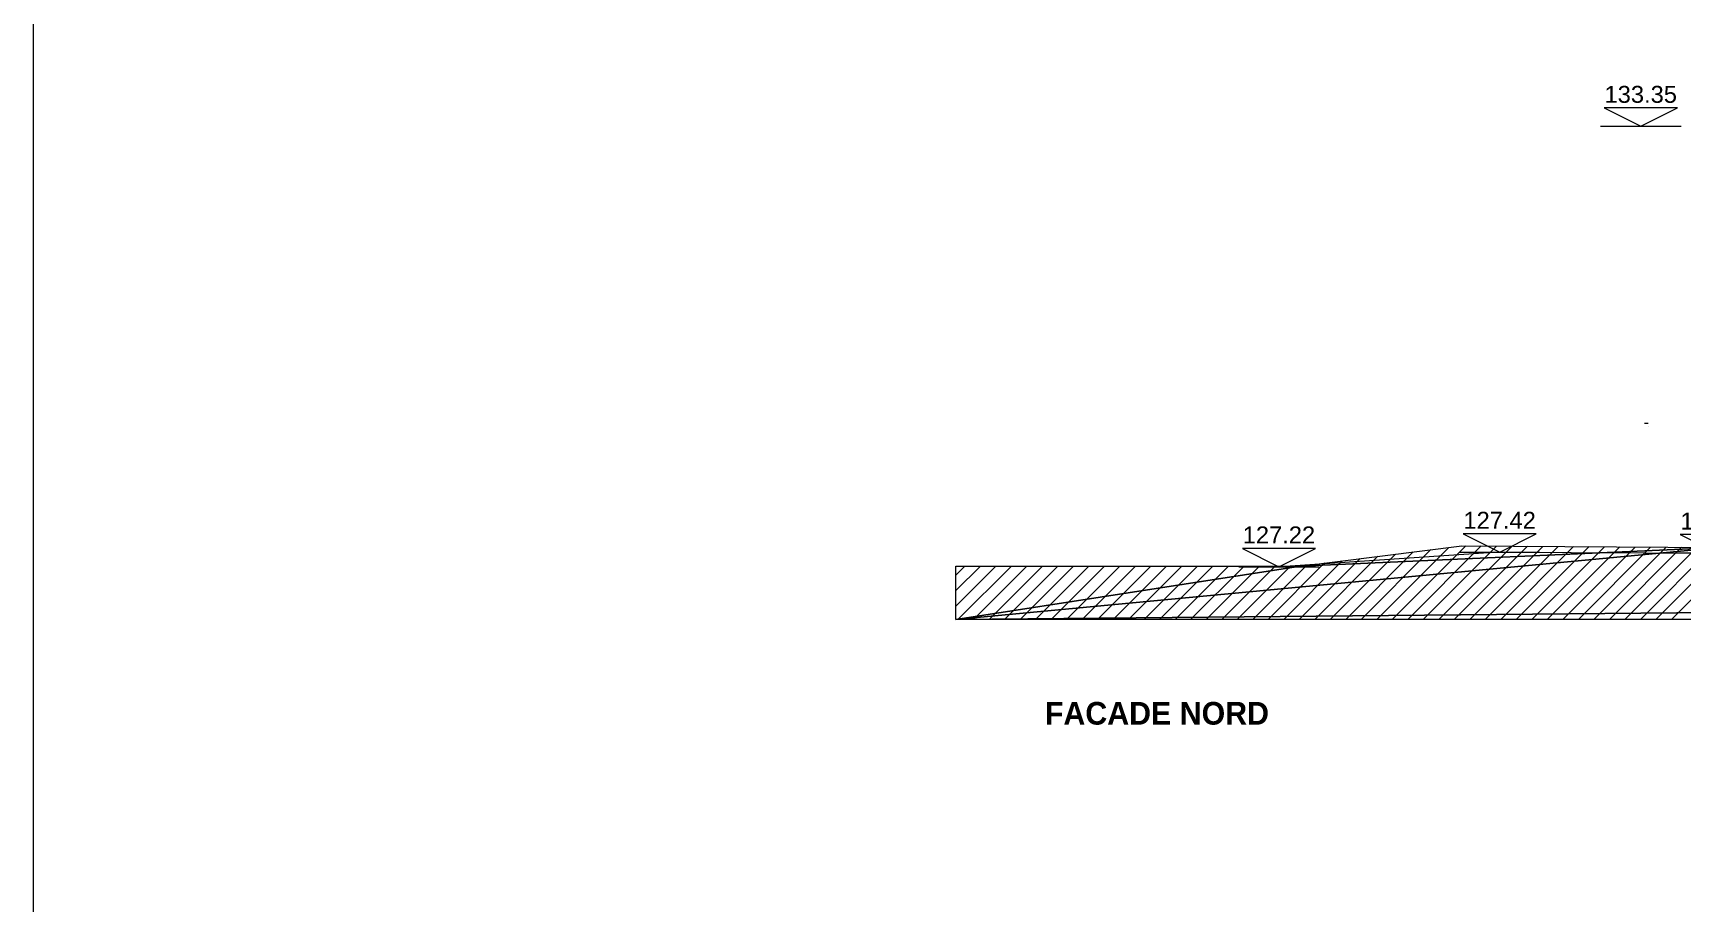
# Model space of a CAD drawing. Header units: metres. Extents: x 1.8 to 61.8, y -52.8 to -10.8.
# Drawn here: x 1.76 to 13.05, y -46.81 to -40.86 of the extents above; entities that cross this region are included whole.
import ezdxf
from ezdxf.enums import TextEntityAlignment as Align
from ezdxf.lldxf.tags import DXFTag

# ---------------------------------------------------------------- set-up
doc = ezdxf.new("R2010")
doc.units = ezdxf.units.M
doc.header["$MEASUREMENT"] = 0
doc.layers.add('Calque commun', color=7, linetype='Continuous')
doc.layers.add('Cotations', color=7, linetype='Continuous')
doc.styles.add('Arial15', font='arial.ttf', dxfattribs={"height": 0.231939})
doc.styles.add('Century Gothic', font='GOTHICB.TTF', dxfattribs={"height": 0.31023})
tags = doc.linetypes.add('HIDDEN', pattern=[0.375, 0.25, -0.125]).pattern_tags.tags
tags[6:7] = [DXFTag(74, 4), DXFTag(75, 0), DXFTag(340, '0'), DXFTag(46, 1.0), DXFTag(50, 0.0), DXFTag(44, 0.0), DXFTag(45, 0.0)]
tags[4:5] = [DXFTag(74, 4), DXFTag(75, 0), DXFTag(340, '0'), DXFTag(46, 1.0), DXFTag(50, 0.0), DXFTag(44, 0.0), DXFTag(45, 0.0)]

# ---------------------------------------------------------------- blocks, each defined once
blk = doc.blocks.new('Block4')
at = {"layer": 'Calque commun', "color": 0, "linetype": 'Continuous', "lineweight": 9}
blk.add_line((-0.55, 0), (0.55, 0), dxfattribs=at)
blk.add_polyline3d([(-0.5, 0.25, 0), (0, 0, 0), (0.5, 0.25, 0), (-0.5, 0.25, 0)], dxfattribs=at)
blk = doc.blocks.new('Lvl1')
at = {"layer": 'Calque commun', "color": 0, "linetype": 'ByBlock', "lineweight": -2}
blk.add_blockref('Block4', (0, 0), dxfattribs=at)
blk = doc.blocks.new('facade villa 123-3')
at = {"layer": 'Cotations', "color": 250, "linetype": 'ByBlock', "lineweight": -2}
blk.add_blockref('Lvl1', (-63.437, 28.555), dxfattribs=at)
at = {"layer": 'Cotations', "color": 212, "linetype": 'ByBlock', "lineweight": -2, "style": 'Arial15'}
blk.add_text('133.35', height=0.2319, dxfattribs=at).set_placement((-63.438, 28.805), align=Align.BOTTOM_CENTER)
blk = doc.blocks.new('facade villa 123-13')
at = {"layer": 'Cotations', "color": 250, "linetype": 'ByBlock', "lineweight": -2}
blk.add_blockref('Lvl1', (-65.367, 22.728), dxfattribs=at)
at = {"layer": 'Cotations', "color": 212, "linetype": 'ByBlock', "lineweight": -2, "style": 'Arial15'}
blk.add_text('127.42', height=0.2319, dxfattribs=at).set_placement((-65.368, 22.978), align=Align.BOTTOM_CENTER)
blk = doc.blocks.new('facade villa 123-14')
at = {"layer": 'Cotations', "color": 250, "linetype": 'ByBlock', "lineweight": -2}
blk.add_blockref('Lvl1', (-62.398, 22.718), dxfattribs=at)
at = {"layer": 'Cotations', "color": 212, "linetype": 'ByBlock', "lineweight": -2, "style": 'Arial15'}
blk.add_text('127.41', height=0.2319, dxfattribs=at).set_placement((-62.399, 22.968), align=Align.BOTTOM_CENTER)
blk = doc.blocks.new('facade villa 123-17')
at = {"layer": 'Cotations', "color": 250, "linetype": 'ByBlock', "lineweight": -2}
blk.add_blockref('Lvl1', (-68.386, 22.528), dxfattribs=at)
at = {"layer": 'Cotations', "color": 212, "linetype": 'ByBlock', "lineweight": -2, "style": 'Arial15'}
blk.add_text('127.22', height=0.2319, dxfattribs=at).set_placement((-68.387, 22.778), align=Align.BOTTOM_CENTER)
blk = doc.blocks.new('hatch30')
at = {"layer": 'Calque commun', "color": 7, "linetype": 'Continuous', "lineweight": 9}
for p, q in [((-65.831, 22.814), (-66.837, 21.808)), ((-65.62, 22.813), (-66.625, 21.808)), ((-65.409, 22.811), (-66.413, 21.808)), ((-65.199, 22.81), (-66.201, 21.808)), ((-64.988, 22.808), (-65.988, 21.808)), ((-64.777, 22.807), (-65.776, 21.808)), ((-64.567, 22.805), (-65.564, 21.808)), ((-64.356, 22.804), (-65.352, 21.808)), ((-64.145, 22.803), (-65.14, 21.808)), ((-63.935, 22.801), (-64.928, 21.808)), ((-63.724, 22.8), (-64.716, 21.808)), ((-63.513, 22.798), (-64.503, 21.808)), ((-63.303, 22.797), (-64.291, 21.808)), ((-63.092, 22.795), (-64.079, 21.808)), ((-62.232, 22.807), (-63.231, 21.808)), ((-62.008, 22.819), (-63.019, 21.808)), ((-67.762, 22.58), (-68.534, 21.808)), ((-67.52, 22.61), (-68.322, 21.808)), ((-67.277, 22.64), (-68.11, 21.808)), ((-67.035, 22.671), (-67.898, 21.808)), ((-66.792, 22.701), (-67.685, 21.808)), ((-66.55, 22.731), (-67.473, 21.808)), ((-66.307, 22.762), (-67.261, 21.808)), ((-66.065, 22.792), (-67.049, 21.808)), ((-62.881, 22.794), (-63.867, 21.808)), ((-62.671, 22.792), (-63.655, 21.808)), ((-62.46, 22.791), (-63.443, 21.808)), ((-72.683, 22.538), (-72.808, 22.413)), ((-72.471, 22.538), (-72.808, 22.201)), ((-72.258, 22.538), (-72.808, 21.989)), ((-72.046, 22.538), (-72.777, 21.808)), ((-71.834, 22.538), (-72.564, 21.808)), ((-71.622, 22.538), (-72.352, 21.808)), ((-71.41, 22.538), (-72.14, 21.808)), ((-71.198, 22.538), (-71.928, 21.808)), ((-70.986, 22.538), (-71.716, 21.808)), ((-70.774, 22.538), (-71.504, 21.808)), ((-70.561, 22.538), (-71.292, 21.808)), ((-70.349, 22.538), (-71.08, 21.808)), ((-70.137, 22.538), (-70.867, 21.808)), ((-69.925, 22.538), (-70.655, 21.808)), ((-69.713, 22.538), (-70.443, 21.808)), ((-69.501, 22.538), (-70.231, 21.808)), ((-69.289, 22.538), (-70.019, 21.808)), ((-69.076, 22.538), (-69.807, 21.808)), ((-68.864, 22.538), (-69.595, 21.808)), ((-68.652, 22.538), (-69.382, 21.808)), ((-68.44, 22.538), (-69.17, 21.808)), ((-68.228, 22.538), (-68.958, 21.808)), ((-68.005, 22.549), (-68.746, 21.808))]:
    blk.add_line(p, q, dxfattribs=at)
at = {"layer": 'Calque commun', "color": 7, "linetype": 'Continuous', "lineweight": 18}
mesh = blk.add_polyface(dxfattribs=at)
corners = [(-62.361, 22.79), (-55.6, 23.153), (-45.194, 22.06), (-49.308, 23.128), (-47.311, 22.701), (-48.91, 23.128), (-48.546, 23.128), (-62.361, 22.8), (-72.808, 22.538), (-68.093, 22.538), (-72.808, 21.808), (-49.302, 23.128), (-49.166, 23.128), (-44.3, 22.046), (-42.73, 22.018), (-42.73, 22.018), (-65.886, 22.815), (-41.017, 21.808), (-41.017, 21.976)]
mesh.append_faces([[corners[k] for k in face] for face in [(17, 15, 18)]], dxfattribs={"vtx0": -1, "color": 7})
mesh.append_faces([[corners[k] for k in face] for face in [(3, 4, 1), (11, 4, 3), (5, 4, 12)]], dxfattribs={"vtx0": -1, "vtx1": -1, "color": 7})
mesh.append_faces([[corners[k] for k in face] for face in [(0, 1, 2), (10, 0, 2), (17, 13, 15), (10, 9, 0)]], dxfattribs={"vtx0": -1, "vtx1": -1, "vtx2": -1, "color": 7})
mesh.append_faces([[corners[k] for k in face] for face in [(17, 2, 13)]], dxfattribs={"vtx0": -1, "vtx2": -1, "color": 7})
mesh.append_faces([[corners[k] for k in face] for face in [(7, 1, 0), (8, 9, 10)]], dxfattribs={"vtx1": -1, "color": 7})
mesh.append_faces([[corners[k] for k in face] for face in [(4, 2, 1), (11, 12, 4), (17, 10, 2)]], dxfattribs={"vtx1": -1, "vtx2": -1, "color": 7})
mesh.append_faces([[corners[k] for k in face] for face in [(5, 6, 4), (13, 14, 15), (9, 16, 0)]], dxfattribs={"vtx2": -1, "color": 7})
blk = doc.blocks.new('facade villa 123-31')
at = {"layer": 'Calque commun', "color": 7, "linetype": 'Continuous', "lineweight": 9}
for p, q in [((-63.386, 24.493), (-63.336, 24.493)), ((-63.336, 24.443), (-63.336, 24.443))]:
    blk.add_line(p, q, dxfattribs=at)
at = {"layer": 'Calque commun', "color": 26, "linetype": 'HIDDEN', "lineweight": 18}
blk.add_line((-65.382, 22.729), (-68.369, 22.528), dxfattribs=at)
at = {"layer": 'Calque commun', "color": 26, "linetype": 'HIDDEN', "lineweight": 18, "flags": 128}
blk.add_lwpolyline([(-65.382, 22.729), (-62.398, 22.714), (-50.807, 22.36), (-45.674, 22.06), (-41.069, 21.975)], dxfattribs=at)
at = {"layer": 'Calque commun', "color": 0, "linetype": 'ByBlock', "lineweight": -2}
blk.add_blockref('hatch30', (0, 0), dxfattribs=at)
at = {"layer": 'Cotations', "color": 212, "linetype": 'ByBlock', "lineweight": -2}
for name in ['facade villa 123-3', 'facade villa 123-13', 'facade villa 123-14', 'facade villa 123-17']:
    blk.add_blockref(name, (0, 0), dxfattribs=at)
at = {"layer": 'Calque commun', "color": 5, "linetype": 'ByBlock', "lineweight": -2, "style": 'Century Gothic'}
blk.add_text('FACADE NORD', height=0.31023, dxfattribs=at).set_placement((-71.588, 20.275), align=Align.BOTTOM_LEFT)

msp = doc.modelspace()

# ---------------------------------------------------------------- block references
at = {"layer": 'Calque commun', "color": 0, "linetype": 'ByBlock', "lineweight": -2, "xscale": 0.5, "yscale": 0.5, "zscale": 0.5}
msp.add_blockref('facade villa 123-31', (44.478, -55.779), dxfattribs=at)

# ---------------------------------------------------------------- meshes
at = {"layer": 'Calque commun', "color": 7, "linetype": 'Continuous', "lineweight": 9}
mesh = msp.add_polyface(dxfattribs=at)
corners = [(61.764, -10.766), (1.764, -10.766), (1.764, -52.766), (61.764, -52.766)]
mesh.append_faces([[corners[k] for k in face] for face in [(0, 1, 2, 3)]], dxfattribs={"color": 7})

doc.saveas('drawing.dxf')
